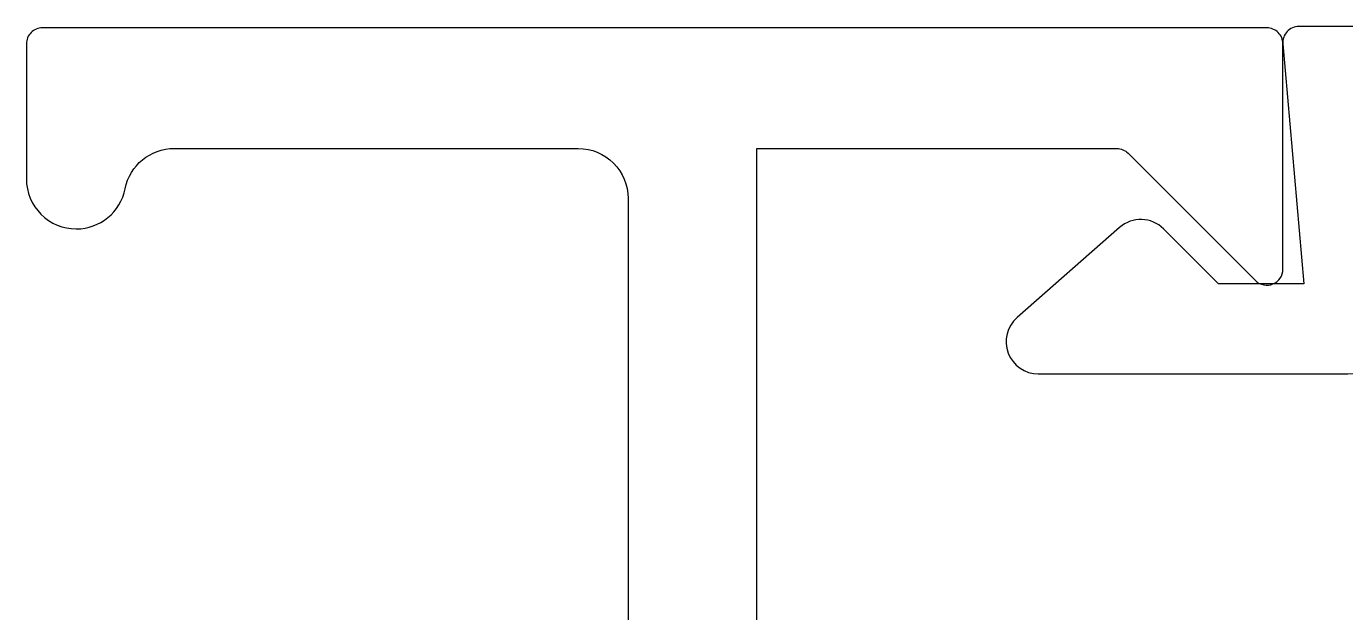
# Model space of a CAD drawing. Extents: x -26 to 91, y -47 to 75.
# Drawn here: x -4.588 to -3.768, y 55.796 to 56.16 of the extents above; entities that cross this region are included whole.
import ezdxf

# ---------------------------------------------------------------- set-up
doc = ezdxf.new("R2010")
doc.units = 0
doc.header["$MEASUREMENT"] = 0
doc.layers.get('0').update_dxf_attribs({"linetype": 'CONTINUOUS'})
doc.layers.add('FRAME', color=1, linetype='CONTINUOUS')

# ---------------------------------------------------------------- blocks, each defined once
blk = doc.blocks.new('3801 1 INCH GLASS STOP')
blk.add_lwpolyline([(3.18313, -0.66796), (-0.00087, -0.66796, -0.414214), (-0.01087, -0.65796), (-0.01087, -0.00996, -0.440011), (0, 0), (0.14913, -0.01305), (0.14913, 0.04004), (0.11499, 0.07418, -0.395486), (0.11411, 0.10153), (0.17011, 0.16524, -0.691708), (0.20513, 0.15204), (0.20513, -0.04033, -0.440011), (0.17143, -0.07121), (0.05, -0.06059, 0.440011), (0.03913, -0.07055), (0.03913, -0.59296, 0.414214), (0.04913, -0.60296), (1.52013, -0.60296, 0.414214)], format="xyb")
blk = doc.blocks.new('3809 BLOCK FRAME')
blk.add_lwpolyline([(-1.674, 0.454), (-4.425, 0.454), (-4.425, 0.67772, -0.198912), (-4.42207, 0.68479), (-4.34293, 0.76393, 0.668179), (-4.35, 0.781), (-4.49, 0.781, 0.414214), (-4.5, 0.771), (-4.5, 0.01, 0.414214), (-4.49, 0), (-4.406, 0, 0.414214), (-4.375, 0.031, 0.358249), (-4.4, 0.06141, -0.358249), (-4.425, 0.09183), (-4.425, 0.343, -0.414214), (-4.394, 0.374), (-4.10466, 0.374, -0.5024)], format="xyb")

msp = doc.modelspace()

# ---------------------------------------------------------------- block references
at = {"layer": 'FRAME', "rotation": 270}
msp.add_blockref('3809 BLOCK FRAME', (-4.58786, 51.65945), dxfattribs=at)
at = {"layer": 'FRAME', "xscale": -1, "rotation": 90}
msp.add_blockref('3801 1 INCH GLASS STOP', (-3.80686, 56.14945), dxfattribs=at)

doc.saveas('drawing.dxf')
